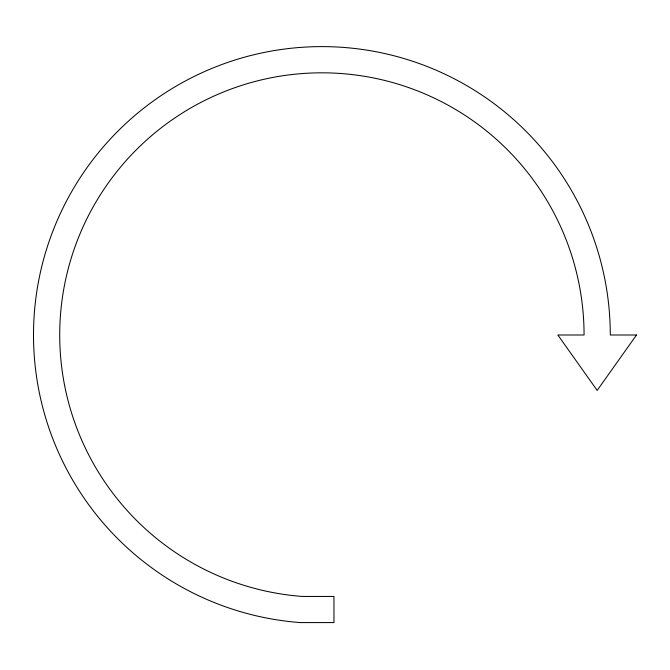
<?xml version="1.0" encoding="UTF-8"?>
<svg xmlns="http://www.w3.org/2000/svg" width="670" height="670" viewBox="0 0 670 670"><rect width="100%" height="100%" fill="white"/><g stroke="black" fill="none" stroke-linecap="round" stroke-linejoin="round"><path stroke-width="1" d="M636.5 335L597.171 390.426L557.85 335L584.064 335A262.171 262.171 0 0 0 328.426 72.904A262.171 262.171 0 0 0 60.04 321.935A262.171 262.171 0 0 0 302.296 596.442L333.962 596.442L333.962 622.581L300.336 622.581A288.393 288.393 0 0 1 33.86 320.628A288.393 288.393 0 0 1 329.079 46.699A288.393 288.393 0 0 1 610.286 335L636.5 335"/></g></svg>
